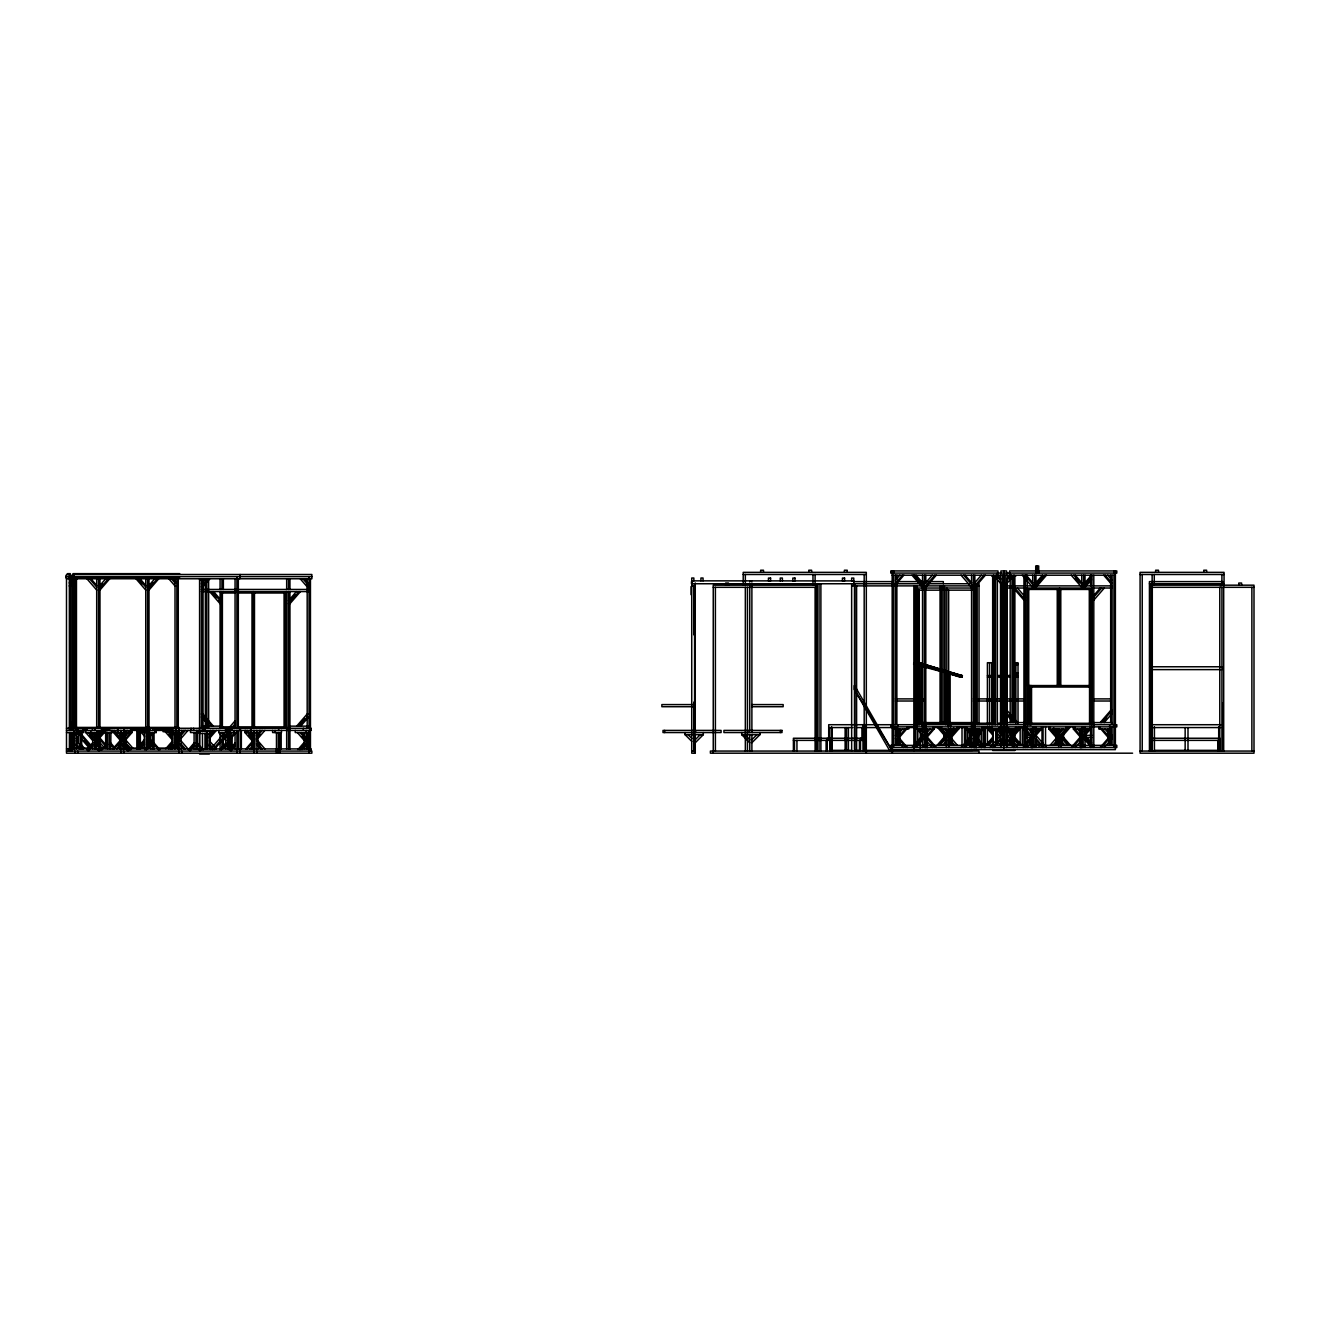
<?xml version="1.0" encoding="UTF-8"?>
<svg xmlns="http://www.w3.org/2000/svg" width="1320" height="1320" viewBox="0 0 1320 1320"><rect width="100%" height="100%" fill="white"/><g stroke="black" fill="none" stroke-linecap="round" stroke-linejoin="round"><path stroke-width="1.5" d="M693.858 580.849L693.858 578.011L691.73 578.011L691.73 753.192L695.26 753.192L695.26 734.728M853.776 583.786L853.776 578.077L851.647 578.077L851.647 580.915L853.776 580.915L691.73 580.849M892.353 753.192L892.353 751.063L854.502 685.393L854.486 689.667L889.944 751.063M919.38 664.207L918.208 664.174L959.904 677.077L962.049 677.077L962.379 675.625L918.555 662.722L918.307 724.713M959.904 677.077L960.234 675.625L962.379 675.625M69.267 582.945L73.639 577.913M72.765 581.938L69.267 585.964L70.703 585.964L73.029 583.275M75.355 580.602L77.665 577.913M98.554 587.037L106.442 577.913M99.974 587.037L102.597 583.985M109.065 577.913L98.554 590.057L99.974 590.057L110.484 577.913M147.593 587.037L155.496 577.913M149.011 587.037L152.971 582.466M158.103 577.913L147.593 590.057L149.011 590.057L159.522 577.913M201.432 583.803L205.788 578.77M208.411 578.77L201.432 586.822L202.851 586.822L209.831 578.77M76.032 734.184L79.299 730.405M76.362 735.454L80.734 730.405M78.424 734.448L81.922 730.405M76.362 738.474L83.341 730.405M94.594 737.583L99.891 731.692M96.03 737.583L99.297 733.804M86.938 749.71L92.746 742.615M88.357 749.71L93.01 744.348M104.626 732.237L99.974 737.616L98.554 737.616M88.39 751.063L92.746 746.031M101.656 749.71L107.464 743.011M104.23 748.374L107.729 744.348M105.287 748.539L107.464 746.031M125.944 730.405L121.588 735.454L123.007 735.454L127.38 730.405M112.761 748.918L120.664 740.009M123.618 737.583L127.974 732.551M114.196 748.918L121.16 740.866L119.74 740.866M129.987 730.405L123.007 738.474L121.588 738.474M117.447 745.387L120.928 741.361M117.117 748.374L119.444 745.684M116.803 748.918L121.16 743.886L119.74 743.886M132.017 730.405L132.017 732.551L125.037 740.602L123.618 740.602L130.597 732.551L130.597 730.405M147.593 734.596L149.77 732.072M136.537 748.688L144.424 739.579M140.596 745.652L143.22 742.615M151.074 733.59L147.593 737.616L149.011 737.616L151.338 734.927M139.161 748.688L144.424 742.599M140.58 748.688L144.54 744.134M144.969 749.71L150.777 743.011M146.388 749.71L151.041 744.348M148.599 748.539L150.777 746.031M288.519 600.699L296.423 591.574M291.258 599.181L295.218 594.627M299.046 591.574L288.519 603.718L289.954 603.718L300.465 591.574M165.808 748.688L172.392 741.097M168.548 747.169L172.491 742.615M180.708 734.184L183.975 730.405M168.432 748.688L172.375 744.134M185.394 730.405L181.038 735.454L179.619 735.454M169.851 748.688L172.491 745.652M170.792 748.918L177.771 740.866L179.19 740.866L172.21 748.918M188.017 730.405L181.038 738.474L179.619 738.474M174.834 748.918L179.19 743.886L177.771 743.886M188.281 749.71L194.089 743.011M189.7 749.71L194.353 744.348M189.733 751.063L194.089 746.031M209.121 734.184L212.388 730.405M209.451 735.454L213.807 730.405M209.187 737.121L213.84 731.759M209.451 738.474L216.43 730.405M210.194 749.545L235.059 720.852L235.059 723.871L212.817 749.545M214.236 749.545L235.174 725.389M232.056 732.551L227.684 737.583L229.119 737.583M220.027 749.71L225.835 743.011M234.663 732.551L227.684 740.602L229.119 740.602L236.082 732.551M221.447 749.71L226.099 744.348M223.657 748.539L225.835 746.031M229.234 749.71L235.059 743.011M230.67 749.71L235.323 744.348M230.703 751.063L235.059 746.031M260.882 730.405L256.525 735.454L257.945 735.454L262.317 730.405M245.85 748.918L252.829 740.866L254.248 740.866L247.269 748.918M260.024 734.448L256.525 738.474L257.945 738.474L264.924 730.405M256.393 739.266L259.875 735.24M249.892 748.918L254.248 743.886L252.829 743.886M296.67 726.148L307.18 714.005L308.599 714.005M299.392 724.63L304.656 718.558M299.277 726.148L307.18 717.024L308.599 717.024L300.696 726.148M297.974 749.545L305.861 740.438M299.392 749.545L303.336 744.991M300.597 749.545L305.861 743.457M302.016 749.545L305.959 744.975M895.455 580.239L899.811 575.207M902.434 575.207L895.455 583.259L896.874 583.259L903.853 575.207M924.38 584.331L932.283 575.207M934.89 575.207L924.38 587.351L925.798 587.351L936.326 575.207M981.321 575.207L973.434 584.331L974.853 584.331M983.945 575.207L973.434 587.351L974.853 587.351L985.364 575.207M1006.714 578.985L1009.981 575.207M1007.044 580.239L1011.417 575.207M1007.044 583.259L1014.024 575.207M898.293 734.019L902.666 728.986M905.272 728.986L898.293 737.038L899.728 737.038L906.708 728.986M1034.55 584.331L1042.453 575.207M1035.986 584.331L1042.569 576.724M1034.55 587.351L1045.077 575.207M1035.986 587.351L1046.496 575.207M912.021 747.499L922.531 735.356L923.951 735.356L913.44 747.499M930.171 728.986L925.798 734.019L927.234 734.019M914.628 747.499L922.531 738.375M916.064 747.499L923.951 738.375M934.197 726.858L934.197 728.986L927.234 737.038L925.798 737.038L932.778 728.986L932.778 726.858M937.018 745.371L943.981 737.303L946.836 737.303L939.856 745.371M938.438 745.371L945.417 737.303M950.532 731.89L953.799 728.112M950.334 734.019L954.69 728.986M952.858 732.22L955.185 729.531M942.48 745.371L946.836 740.322M1083.604 584.331L1091.491 575.207M958.732 726.858L958.732 728.986L951.753 737.038L950.334 737.038L957.297 728.986L957.297 726.858M1085.024 584.331L1091.607 576.724M1083.604 587.351L1091.491 578.242M1085.024 587.351L1091.591 579.76M961.059 747.499L971.57 735.356M1093.686 595.617L1100.27 588.027M974.853 734.019L979.209 728.986M963.682 747.499L971.57 738.375M1093.801 597.135L1101.688 588.027M965.101 747.499L971.685 739.893M1093.801 600.154L1104.312 588.027M977.262 735.702L979.589 733.012M969.606 744.81L971.932 742.137M983.251 728.986L976.272 737.038L974.853 737.038L981.832 728.986L981.832 726.858M977.526 737.038L981.007 733.012M969.853 746.163L972.18 743.473M985.693 745.371L992.673 737.303M987.112 745.371L992.937 738.655M988.548 745.371L993.184 739.992M991.155 745.371L993.333 742.846M989.983 747.499L1000.51 735.356L1001.929 735.356M992.607 747.499L1000.51 738.375M1009.981 728.986L1006.714 732.765L1006.632 728.524M994.026 747.499L1000.609 739.893M1007.044 734.019L1011.417 728.986M1009.124 733.012L1012.605 728.986M1007.044 737.038L1014.024 728.986M1013.133 730.636L1016.4 726.858M1013.199 733.557L1019.024 726.858M1020.442 726.858L1013.463 734.91L1014.882 734.91L1021.861 726.858M1035.309 731.511L1037.487 728.986M1023.511 745.981L1030.078 738.391M1023.049 747.499L1030.029 739.447L1031.465 739.447L1026.811 744.81M1035.639 732.765L1038.922 728.986M1035.457 734.365L1040.111 728.986M1035.639 734.365L1040.275 728.986M1035.722 735.702L1041.529 728.986L1041.529 726.858M1031.465 742.467L1027.092 747.499L1027.207 588.027M1062.022 728.986L1057.65 734.019L1059.085 734.019L1063.441 728.986M1050.043 745.371L1057.023 737.303M1059.976 734.365L1057.65 737.038L1059.085 737.038L1066.049 728.986L1066.049 726.858M1067.698 726.858L1060.719 734.91L1063.573 734.91L1070.553 726.858M1052.667 745.371L1057.023 740.322M1062.138 734.91L1069.118 726.858M1054.086 745.371L1056.264 742.846M1084.363 731.511L1086.541 728.986M1071.246 747.499L1081.756 735.356L1083.176 735.356L1072.665 747.499M1084.693 732.765L1087.96 728.986M1085.667 733.012L1089.149 728.986M1084.759 735.702L1090.584 728.986L1090.584 726.858M1075.272 747.499L1083.176 738.375L1081.756 738.375M1100.17 722.584L1110.681 710.44L1112.1 710.44L1101.59 722.584M1104.097 721.066L1106.737 718.014M1104.213 722.584L1112.1 713.46L1110.681 713.46M1100.17 747.499L1110.681 735.356L1112.1 735.356L1101.59 747.499M1104.213 747.499L1112.1 738.375L1110.681 738.375M695.26 739.712L700.293 734.679M695.26 742.731L703.312 734.679L703.312 732.551M751.888 739.712L756.921 734.679M751.888 742.731L759.94 734.679L759.94 732.551M67.419 573.639L70.273 573.639L70.273 575.767M179.718 573.639L73.194 573.639L73.194 575.767M743.209 574.497L866.316 574.497M1224.053 574.497L1140.034 574.497L1140.034 572.352L1224.053 572.352L1224.053 585.172M892.172 575.207L1115.383 575.207M69.465 575.767L74.217 575.767M991.699 576.064L994.9 576.064M1008.595 576.064L1011.054 576.064M1012.654 576.064L1015.872 576.064M66.495 576.625L311.866 576.625M69.267 577.913L179.718 577.913M66.495 578.77L311.866 578.77L311.866 574.497L72.27 574.497L72.27 576.625M199.584 579.629L202.438 579.629L202.438 730.405M1110.681 580.239L1112.1 580.239L1107.744 575.207M749.76 580.899L751.888 580.899M692.917 581.608L691.498 581.608L691.498 583.754L919.941 583.754M853.677 581.608L893.013 581.608M896.461 581.608L943.322 581.608L943.322 583.754M1001.929 583.259L1000.51 583.259L993.531 575.207M928.092 583.754L969.095 583.754M1149.439 583.754L1223.689 583.754L1223.689 751.063M176.435 585.964L175.015 585.964L168.036 577.913M691.73 585.882L694.567 585.882M851.647 585.882L922.597 585.882M926.062 585.882L979.028 585.882M1005.625 585.882L1112.1 585.882M713.245 587.317L817.245 587.317M923.951 587.351L922.531 587.351L912.021 575.207M1150.017 587.317L1254 587.317M916.674 588.027L976.206 588.027L976.206 722.584L948.766 722.584M1005.625 588.027L1112.1 588.027M201.432 589.446L308.599 589.446M1027.521 589.446L1091.607 589.446M916.674 590.155L976.206 590.155M201.432 591.574L308.599 591.574M221.166 593.01L235.191 593.01M239.2 593.01L286.39 593.01M1023.941 597.135L1025.359 597.135L1017.456 588.027M1015.889 664.174L1018.017 664.207M1015.889 664.604L1018.017 664.604M1152.178 666.765L1220.967 666.765M1152.178 669.619L1220.967 669.619M1015.889 673.2L1018.017 673.2M1015.889 673.612L1018.017 673.612M987.409 675.625L991.683 675.527M997.722 675.527L1001.764 675.527M1005.791 675.527L1009.833 675.527M1015.889 675.527L1018.017 675.527M987.409 677.077L993.168 677.011L993.168 723.228L918.307 723.228M997.722 677.011L1001.764 677.011M1005.791 677.011L1009.833 677.011M1014.387 677.011L1018.017 677.011M1028.742 685.558L1091.904 685.558L1091.904 724.713L1027.207 724.713M1030.474 687.06L1090.601 687.06M895.455 698.89L923.951 698.89M973.434 698.89L1001.929 698.89M1005.625 698.89L1010.922 698.89M1016.73 698.89L1024.964 698.89M1092.762 698.89L1110.681 698.89M895.455 701.019L923.951 701.019M973.434 701.019L1001.929 701.019M1005.625 701.019L1010.922 701.019M1016.73 701.019L1024.964 701.019M1092.762 701.019L1110.681 701.019M693.115 704.583L661.864 704.583L661.864 706.712L693.115 706.712M751.888 704.583L783.156 704.583L783.156 706.712L751.888 706.712M916.674 722.584L946.803 722.584L946.803 588.027M1005.625 722.584L1025.359 722.584M1093.801 722.584L1112.1 722.584M997.722 723.228L1001.764 723.228M1027.521 723.294L1028.742 723.294M1030.474 723.228L1091.607 723.294M1025.359 724.713L828.712 724.713L828.712 739.398M1093.801 724.713L1116.803 724.713L1116.803 726.858L890.752 726.858L890.752 724.713M1152.294 724.713L1220.851 724.713M201.432 726.148L221.512 726.148M288.519 726.148L308.599 726.148M221.166 726.858L235.191 726.858M239.2 726.858L286.39 726.858M69.267 727.419L70.703 727.419L70.703 577.913M828.712 727.567L852.901 727.567M856.779 727.567L893.491 727.567M906.741 727.567L914.925 727.567M933.339 727.567L939.477 727.567M956.918 727.567L967.147 727.567M1152.294 727.567L1220.851 727.567M66.495 728.277L311.19 728.277L311.19 730.405L66.495 730.405M895.026 728.986L908.787 728.986L908.787 726.858M916.971 726.858L916.971 728.986L934.197 728.986M941.506 726.858L941.506 728.986L958.732 728.986M966.025 726.858L966.025 728.986L984.505 728.986M1003.778 728.986L991.452 728.986L991.452 726.858M1005.592 728.986L1016.103 728.986L1016.103 726.858M1023.049 726.858L1023.049 728.986L1024.485 728.986L1024.303 726.858M1041.529 728.986L1025.722 728.986L1031.547 735.702M1048.822 726.858L1048.822 728.986L1066.049 728.986M1073.358 726.858L1073.358 728.986L1090.584 728.986M1111.11 728.986L1098.768 728.986L1098.768 726.858M82.929 729.564L87.136 729.564M101.376 729.564L105.468 729.564M130.597 729.564L149.011 729.564M154.506 729.564L172.887 729.564M1011.054 729.844L1008.595 729.844L1008.595 727.699M692.769 730.405L663.003 730.405L663.003 732.551L721.083 732.551L721.083 730.405L695.623 730.405L695.623 732.551M199.584 731.263L210.045 731.263L210.045 733.409L199.584 733.409M172.755 731.692L163.102 731.692L163.102 729.564M66.495 732.551L83.82 732.551L83.82 730.405M85.784 730.405L85.784 732.551L102.993 732.551L102.993 730.405M116.111 732.551L132.017 732.551M156.271 732.551L147.196 732.551L147.196 730.405M174.141 732.551L181.731 732.551L181.731 730.405M199.518 732.551L190.509 732.551L190.509 730.405M211.91 732.551L210.49 732.551L210.49 730.405M218.856 730.405L218.856 732.551L236.907 732.551M244.975 730.405L244.975 732.551L259.644 732.551L259.644 730.405M309.028 732.551L295.267 732.551L295.267 730.405M1001.929 734.019L1000.51 734.019L996.138 728.986M1055.802 734.019L1057.221 734.019L1052.865 728.986M1080.321 734.019L1081.756 734.019L1077.4 728.986M685.063 732.551L685.063 734.679L703.312 734.679M741.708 732.551L741.708 734.679L759.94 734.679M119.74 735.454L121.16 735.454L116.803 730.405M177.771 735.454L179.19 735.454L174.834 730.405M252.829 735.454L254.248 735.454L249.892 730.405M1025.789 735.356L1034.138 735.356M1083.604 735.356L1091.953 735.356M1025.789 737.5L1034.138 737.5M1083.604 737.5L1091.953 737.5M119.74 738.474L121.16 738.474L114.196 730.405M862.983 738.243L793.403 738.243L793.403 751.063M974.853 738.375L973.434 738.375L981.321 747.499M1152.294 738.243L1219.928 738.243L1219.928 751.063M95.535 739.744L96.954 739.744M121.225 739.744L119.79 739.744L112.827 731.692M793.403 740.371L862.983 740.371M1152.294 740.371L1219.928 740.371M253.374 740.602L251.955 740.602L244.975 732.551M121.588 740.866L123.007 740.866L129.987 748.918M179.619 740.866L181.038 740.866L188.017 748.918M256.525 740.866L257.945 740.866L264.924 748.918M179.619 743.886L181.038 743.886L185.394 748.918M999.009 743.935L1001.385 743.935M1006.17 743.935L1008.546 743.935M973.022 745.371L890.752 745.371L890.752 747.499L1116.803 747.499L1116.803 745.371L1034.698 745.371M976.107 745.371L980.859 745.371M983.218 745.371L1031.465 745.371L1031.465 737.17M197.356 746.031L195.938 746.031L200.293 751.063M229.119 746.031L227.684 746.031L229.861 748.539M75.438 748.077L89.727 748.077M99.33 748.077L104.346 748.077M127.941 748.077L146.949 748.077M157.162 748.077L179.025 748.077M66.495 748.918L311.19 748.918L311.19 751.063M829.768 750.354L851.878 750.354M855.739 750.354L859.914 750.354M864.385 750.354L972.675 750.354M992.607 750.486L1014.964 750.486M1154.422 750.354L1218.707 750.354M66.495 751.063L311.866 751.063L311.866 753.192L66.495 753.192L66.495 574.497L69.349 574.497L69.349 730.405M691.73 751.063L694.567 751.063M1140.084 751.063L1254 751.063M1132.593 753.192L710.408 753.192L710.408 751.063L979.028 751.063L979.028 753.192M199.584 754.05L209.335 754.05M919.627 662.722L961.306 675.625L960.976 677.077L951.505 674.14M918.555 662.722L960.234 675.625M939.295 670.032L944.988 671.797M952.561 674.14L962.049 677.077M938.239 670.032L947.71 672.969M744.727 734.679L749.76 739.712M741.708 734.679L749.76 742.731M688.083 734.679L691.861 738.457M685.063 734.679L691.779 741.394M1105.12 575.207L1112.1 583.259L1110.681 583.259L1103.701 575.207M1075.272 575.207L1083.176 584.331L1081.756 584.331L1073.853 575.207M1075.289 578.242L1079.232 582.796M1071.246 575.207L1081.756 587.351M1026.234 575.207L1032.818 582.813M1026.118 576.724L1032.702 584.331M1022.191 575.207L1032.702 587.351M1014.849 588.027L1025.359 600.154L1023.941 600.154L1013.413 588.027M997.573 575.207L1000.841 578.985M996.138 575.207L1000.51 580.239M1104.889 728.986L1109.262 734.019M1102.282 728.986L1109.262 737.038L1107.826 737.038L1100.863 728.986M965.101 575.207L971.685 582.813M963.682 575.207L971.57 584.331M961.059 575.207L971.57 587.351M1086.343 736.873L1091.591 742.945M1084.908 736.873L1091.491 744.463M1086.343 739.893L1088.967 742.945M1084.924 739.893L1090.188 745.981M1073.358 728.986L1080.321 737.038L1081.756 737.038L1074.777 728.986L1074.777 726.858M1070.553 745.371L1063.573 737.303L1060.719 737.303L1067.698 745.371M1062.138 737.303L1069.118 745.371M1053.756 728.112L1057.023 731.89M1052.37 729.531L1054.697 732.22M1060.719 740.322L1065.075 745.371M916.064 575.207L923.951 584.331M1048.822 728.986L1055.802 737.038L1057.221 737.038L1050.258 728.986L1050.258 726.858M914.628 575.207L922.531 584.331M913.44 575.207L922.647 585.832M1035.986 735.356L1046.496 747.499M1028.346 728.986L1032.702 734.019M1035.986 738.375L1043.872 747.499M1035.87 739.893L1042.453 747.499M1026.811 731.676L1030.293 735.702L1024.303 728.986M1035.639 742.137L1039.12 746.163M1007.044 710.44L1017.572 722.584M1023.049 728.986L1028.874 735.702M1007.044 713.46L1014.948 722.584M1006.945 714.978L1013.529 722.584M1021.861 745.371L1014.882 737.303L1013.463 737.303L1020.442 745.371M1016.945 741.328L1019.271 744.018M1013.199 738.655L1019.024 745.371M1013.133 741.592L1016.4 745.371M1007.044 735.356L1017.572 747.499M1007.044 738.375L1014.948 747.499M997.573 728.986L1000.841 732.765L1000.939 728.524M1006.945 739.893L1013.529 747.499M994.95 728.986L997.276 731.676M993.531 728.986L1000.51 737.038M991.155 726.858L993.333 729.366M988.548 726.858L993.184 732.22M987.112 726.858L992.937 733.557M985.693 726.858L992.673 734.91M970.068 728.986L972.246 731.511M985.364 747.499L974.853 735.356L973.434 735.356L983.945 747.499M968.649 728.986L971.916 732.765M977.526 739.447L979.852 742.137M967.445 728.986L972.097 734.365M966.025 728.986L971.833 735.702M977.196 743.721L979.374 746.245M945.549 728.986L949.905 734.019L948.47 734.019L944.114 728.986M950.532 737.303L957.511 745.371M946.407 733.012L949.905 737.038L948.47 737.038L941.506 728.986M939.856 726.858L946.836 734.91L943.981 734.91L937.018 726.858M950.532 740.322L954.888 745.371M938.438 726.858L945.417 734.91M951.291 742.846L953.469 745.371M921.014 728.986L923.191 731.511M936.326 747.499L925.798 735.356L924.38 735.356L934.89 747.499M919.595 728.986L922.861 732.765M918.406 728.986L920.733 731.676M916.971 728.986L922.795 735.702M924.38 738.375L932.283 747.499M907.384 747.499L896.874 735.356L895.455 735.356L905.966 747.499M895.455 738.375L903.342 747.499M304.243 578.77L308.599 583.803L307.18 583.803L302.808 578.77M306.273 584.133L308.599 586.822L307.18 586.822L300.201 578.77M213.609 591.574L221.512 600.699L220.077 600.699L212.19 591.574M211.002 591.574L216.249 597.646M218.873 600.683L221.512 603.718L220.077 603.718L209.566 591.574M172.078 577.913L176.435 582.945L175.015 582.945L170.66 577.913M301.389 732.551L305.745 737.583L304.326 737.583L299.97 732.551M302.263 736.577L305.745 740.602L304.326 740.602L297.346 732.551M139.276 577.913L145.844 585.519M137.841 577.913L145.744 587.037M137.973 579.431L141.917 583.985M135.234 577.913L145.744 590.057M247.269 730.405L254.248 738.474L252.829 738.474L245.85 730.405M257.697 742.203L260.024 744.892M262.317 748.918L257.945 743.886L256.525 743.886L260.882 748.918M248.737 735.24L251.047 737.913M90.222 577.913L96.805 585.519M222.898 732.551L225.076 735.058M88.803 577.913L96.69 587.037M221.479 732.551L225.835 737.583M86.179 577.913L96.69 590.057M232.6 747.037L229.119 743.011L227.684 743.011L232.337 748.374M213.378 726.148L202.851 714.005L201.432 714.005L211.942 726.148M218.856 732.551L225.835 740.602M202.851 717.024L205.491 720.06M201.432 717.024L209.335 726.148M209.451 740.866L216.43 748.918M209.451 743.886L212.718 747.664M209.121 745.14L212.388 748.918M209.435 746.51L212.058 749.545M203.181 749.71L197.356 743.011L195.938 743.011L201.745 749.71M172.21 730.405L179.19 738.474L177.771 738.474L170.792 730.405M169.224 731.692L172.507 735.471M180.708 745.14L183.975 748.918M167.805 731.692L172.161 736.725M168.944 734.382L172.425 738.408M165.198 731.692L172.161 739.744M154.044 743.011L159.868 749.71M142.477 730.818L144.655 733.326M151.651 741.097L149.011 738.061L147.593 738.061L151.536 742.615M154.275 744.134L156.898 747.169M153.796 744.348L158.433 749.71M149.011 741.081L151.651 744.134M139.936 730.9L144.573 736.263M147.593 741.081L151.536 745.652M132.775 748.077L125.796 740.009L124.361 740.009L126.687 742.698M118.833 732.551L121.011 735.058M130.152 748.077L125.796 743.028L123.618 743.011L129.426 749.71M125.037 743.011L130.845 749.71M124.361 743.028L128.733 748.077M120.599 739.266L112.761 730.405L112.91 732.551L103.884 732.551L103.933 729.564M127.38 748.918L123.007 743.886L121.588 743.886L125.944 748.918M123.618 746.031L127.974 751.063M110.731 743.011L115.385 748.374M110.468 744.348L113.965 748.374M106.54 745.652L99.974 738.061L98.554 738.061L106.425 747.169M90.75 731.692L92.928 734.217M98.554 741.081L103.818 747.169M89.809 732.551L93.093 736.329M102.762 748.869L96.954 742.154L95.535 742.154L101.343 748.869M88.39 732.551L92.746 737.583M89.529 735.24L93.01 739.266M101.838 749.71L96.03 743.011L94.594 743.011L100.419 749.71M85.784 732.551L92.746 740.602M94.594 746.031L98.967 751.063M69.778 720.852L77.616 729.91M81.543 734.448L92.004 746.526M69.647 722.37L76.197 729.91M81.427 735.966L90.585 746.526M84.166 740.487L89.397 746.526M69.663 725.389L73.573 729.91M81.427 738.986L89.281 748.044M80.784 744.034L84.266 748.077M76.362 740.866L83.341 748.918M76.362 743.886L80.734 748.918M76.032 745.14L79.299 748.918M892.419 751.063L854.502 689.667L854.502 685.393M1251.871 587.317L1251.871 751.063M1241.609 585.172L1241.609 583.044L1238.77 583.044L1238.77 585.172M1222.98 583.754L1222.98 581.608L1149.439 581.608L1149.439 751.063M1222.98 666.765L1222.98 669.619M1222.98 702.784L1222.98 751.063M1221.907 574.497L1221.907 585.172M1221.924 587.317L1221.924 751.063M1220.851 583.754L1220.851 585.882M1219.779 587.317L1219.779 751.063M1218.707 726.759L1218.707 751.228M1217.782 740.371L1217.782 751.063M1206.612 572.352L1206.612 570.223L1203.757 570.223L1203.757 572.352M1188 727.567L1188 750.354M1185.145 727.567L1185.145 750.354M1158.481 572.352L1158.481 570.223L1155.627 570.223L1155.627 572.352M1154.422 726.759L1154.422 751.228M1154.274 574.497L1154.274 585.172M1152.294 583.754L1152.294 751.063M1152.145 574.497L1152.145 585.172M1152.145 587.317L1152.145 751.063M1150.149 751.063L1150.017 585.172L1254 585.172L1254 753.192L1140.084 753.192L1140.084 574.497M1142.229 574.497L1142.229 751.063M1116.06 745.371L1116.06 747.499M1115.383 570.933L1115.383 749.628L892.172 749.628L892.172 570.933M1113.948 570.933L1113.948 573.078M1113.948 575.207L1113.948 747.499M1112.1 575.207L1112.1 724.713M1112.1 726.858L1112.1 745.371M1110.681 575.207L1110.681 722.667M1110.681 726.858L1110.681 745.371M1109.674 724.713L1109.674 726.858M1109.262 728.986L1109.262 745.371M1107.826 728.986L1107.826 739.216M1100.203 726.858L1100.203 728.986M1093.801 575.207L1093.801 585.882M1093.801 588.027L1093.801 747.499M1091.953 575.207L1091.953 585.882M1091.953 588.027L1091.953 747.499M1091.607 588.027L1091.607 724.713M1090.601 685.558L1090.601 724.713M1090.518 575.207L1090.518 585.882M1090.37 589.446L1090.37 686.235M1090.518 727.056L1090.518 747.499M1089.544 685.558L1089.544 724.713M1089.297 589.446L1089.297 686.235M1085.024 575.207L1085.024 583.407M1085.024 726.858L1085.024 747.499M1083.604 575.207L1083.604 587.515M1083.176 726.858L1083.176 747.499M1081.756 575.207L1081.756 587.515M1081.756 726.858L1081.756 747.763M1080.321 728.986L1080.321 747.763M1063.573 733.078L1063.573 739.216M1062.138 735.124L1062.138 745.371M1061.148 745.371L1061.148 747.499M1060.785 589.446L1060.785 686.235M1060.719 735.124L1060.719 745.371M1059.564 588.027L1059.564 686.235M1059.085 728.986L1059.085 745.371M1058.871 728.986L1058.689 747.499M1058.326 589.446L1058.326 686.235M1057.254 589.446L1057.254 686.235M1057.221 728.986L1057.221 745.371M1055.802 728.986L1055.802 745.371M1045.539 726.858L1045.539 745.371M1043.064 726.858L1043.064 745.371M1042.008 726.858L1042.008 743.308M1038.708 573.078L1038.708 565.95L1035.722 565.95L1035.722 573.078M1037.223 565.95L1037.223 573.078M1035.986 575.207L1035.986 583.407M1035.986 726.858L1035.986 747.499M1034.55 575.207L1034.55 587.515M1034.138 726.858L1034.138 747.499M1032.702 575.207L1032.702 587.515M1032.702 726.858L1032.702 747.763M1031.547 685.558L1031.547 724.713M1031.283 728.986L1031.283 732.748M1031.283 736.494L1031.283 747.763M1030.474 685.558L1030.474 724.713M1030.243 685.558L1030.243 724.713M1030.029 737.17L1030.029 745.371M1029.171 685.558L1029.171 724.713M1028.742 589.446L1028.742 724.713M1027.686 589.446L1027.686 686.235M1027.521 588.027L1027.521 724.713M1027.207 575.207L1027.207 585.882M1025.359 575.207L1025.359 585.882M1025.359 588.027L1025.359 747.499M1023.941 575.207L1023.941 585.882M1023.941 588.027L1023.941 747.499M1022.307 726.858L1022.307 745.371M1020.162 726.858L1020.162 745.371M1018.017 723.228L1018.017 662.722L1015.889 662.722L1015.889 723.228M1014.882 576.064L1014.882 720.637M1014.882 733.722L1014.882 737.599M1014.272 728.904L1014.272 745.371M1013.463 576.064L1013.463 720.637M1013.463 733.722L1013.463 737.599M1013.199 728.904L1013.199 745.371M1012.028 576.064L1012.028 722.683M1011.813 728.904L1011.813 743.308M1010.74 730.966L1010.74 745.371M1010.229 573.078L1010.229 573.919M1010.179 576.064L1010.179 722.683M1010.196 731.775L1010.196 745.371M1009.536 573.919L1009.569 570.933L1116.803 570.933L1116.803 573.078L890.752 573.078L890.752 570.933L997.986 570.933L998.019 573.919M1007.044 575.207L1007.044 724.713M1007.044 726.858L1007.044 745.371M1006.714 745.371L1006.714 747.499L1006.632 739.216M1006.665 573.919L1006.632 570.933L1000.923 570.933L1000.906 573.919M1006.632 582.169L1006.632 722.683M1006.632 724.713L1006.632 726.858M1005.197 575.207L1005.197 724.713M1005.197 726.858L1005.197 745.371M1003.778 570.933L1003.778 749.628M1002.358 575.207L1002.358 724.713M1002.358 726.858L1002.358 745.371M1000.923 582.169L1000.923 726.858M1000.923 739.216L1000.923 747.499L1000.841 745.371M1000.51 575.207L1000.51 724.713M1000.51 726.858L1000.51 745.371M998.976 727.699L998.976 729.844M997.326 573.078L997.326 573.919M997.375 576.064L997.375 724.713M997.359 733.722L997.359 745.371M996.814 730.966L996.814 745.371M995.758 728.904L995.758 743.308M995.528 576.064L995.528 724.713M994.092 576.064L994.092 724.713M993.284 728.904L993.284 745.371M992.673 576.064L992.673 724.713M992.673 733.722L992.673 737.599M991.683 724.713L991.683 662.722L987.409 662.722L987.409 724.713M989.538 662.722L989.538 724.713M987.393 728.904L987.393 745.371M985.264 726.858L985.264 745.371M984.505 726.858L984.505 747.499M983.07 726.858L983.07 745.437M981.222 731.049L981.222 747.499M979.028 583.754L979.028 724.548M979.028 728.623L979.028 742.896M977.526 728.986L977.526 745.371M977.179 585.882L977.179 724.548M976.272 728.986L976.272 747.763M975.166 724.713L975.166 726.858M974.853 575.207L974.853 736.494M974.853 739.299L974.853 747.763M973.434 575.207L973.434 747.499M971.57 575.207L971.57 747.499M970.547 728.986L970.547 745.437M969.127 731.049L969.127 745.437M967.279 728.986L967.279 745.437M965.547 726.858L965.547 743.308M964.491 726.858L964.491 743.308M962.016 726.858L962.016 745.371M951.753 728.986L951.753 745.371M950.845 723.228L950.631 726.858M950.334 728.986L950.334 745.371M950.136 673.381L950.136 723.228M949.773 723.228L949.773 724.713M949.064 724.713L949.064 673.381L947.991 673.381L947.991 724.713M948.651 590.155L948.651 671.649M948.684 728.986L948.865 747.499M948.47 728.986L948.47 745.371M948.172 724.713L948.172 726.858M946.836 735.124L946.836 745.371M946.506 672.986L946.506 723.228M946.407 745.371L946.407 747.499M945.862 723.228L945.862 724.713M945.417 735.124L945.417 745.371M944.955 590.155L944.955 722.584M944.394 585.882L944.394 722.518M944.245 590.155L944.245 722.584M943.981 733.078L943.981 739.216M941.935 585.882L941.935 722.518M941.474 585.783L941.474 722.502M940.863 585.882L940.863 722.518M940.054 585.783L940.054 722.502M927.234 728.986L927.234 734.613M927.234 740.256L927.234 747.763M926.112 724.713L926.112 726.858M925.798 575.207L925.798 583.407M925.798 587.515L925.798 747.763M924.38 575.207L924.38 747.499M922.531 575.207L922.531 747.499M921.739 666.616L921.739 723.228M921.508 723.228L921.508 724.713M920.865 666.121L920.865 723.228M920.304 731.362L920.304 750.354M919.248 590.155L919.38 724.713M918.522 590.155L918.522 663.498M917.829 729.465L917.829 740.85M917.383 588.027L917.383 724.713M917.136 585.882L917.136 742.896M915.288 585.882L915.288 744.942M913.852 585.882L913.852 751.063M907.351 726.858L907.351 728.986M899.728 728.986L899.728 745.371M898.293 728.986L898.293 745.371M897.88 724.713L897.88 726.858M896.874 575.207L896.874 579.298M896.874 583.39L896.874 724.713M896.874 726.858L896.874 735.075M896.874 739.2L896.874 745.371M896.445 728.986L896.445 735.124M896.445 739.216L896.445 745.371M895.455 575.207L895.455 724.713M895.455 726.858L895.455 745.371M893.607 570.933L893.607 573.078M893.607 575.207L893.607 747.499M891.495 745.371L891.495 747.499M866.316 753.192L866.316 572.352L743.209 572.352L743.209 585.172M865.458 727.567L865.458 751.228M864.831 724.713L864.831 727.567M864.188 574.497L864.188 751.063M862.983 724.713L862.983 751.228M861.927 727.567L861.927 739.398M860.524 738.243L860.524 751.063M859.452 740.371L859.452 751.063M856.597 585.882L856.597 751.063M854.749 583.754L854.749 751.063M854.486 583.754L854.486 751.063M851.647 583.754L851.647 751.063M848.413 727.567L848.413 750.354M847.242 572.352L847.242 570.223L844.404 570.223L844.404 572.352M846.566 727.567L846.566 750.354M845.13 727.567L845.13 750.354M832.243 727.567L832.243 751.228M831.633 726.759L831.633 751.162M830.247 740.371L830.247 751.063M829.768 727.567L829.768 751.228M827.227 738.243L827.227 751.063M826.699 740.371L826.699 751.063M826.155 740.371L826.155 751.063M820.891 583.754L820.891 751.063M819.043 583.754L819.043 751.146M817.245 751.063L817.245 585.172L713.245 585.172L713.245 753.192M817.195 583.754L817.195 751.146M815.776 583.754L815.776 751.146M815.1 574.497L815.1 585.172M815.1 587.317L815.1 751.063M812.971 574.497L812.971 585.172M811.618 572.352L811.618 570.223L808.78 570.223L808.78 572.352M796.95 740.371L796.95 751.063M794.475 740.371L794.475 751.063M782.38 580.899L782.38 578.044L780.236 578.044L780.236 580.899M780.367 730.405L780.367 732.551M763.488 572.352L763.488 570.223L760.65 570.223L760.65 572.352M752.251 730.405L752.251 732.551M751.888 582.945L751.888 730.636M751.888 734.728L751.888 751.146M749.76 582.945L749.76 730.636M749.76 734.728L749.76 751.146M749.397 730.405L749.397 732.551M747.466 587.317L747.466 751.063M745.338 574.497L745.338 585.172M745.338 587.317L745.338 751.063M728.491 585.172L728.491 583.044L725.637 583.044L725.637 585.172M715.39 587.317L715.39 751.063M703.048 580.849L703.048 578.011L700.92 578.011L700.92 580.849M695.26 582.945L695.26 730.636M694.567 583.754L694.567 753.192M693.858 586.591L693.858 634.87M693.858 702.075L693.858 750.354M691.004 586.591L691.004 594.66M664.653 730.405L664.653 732.551M310.447 578.77L310.447 728.277M310.447 730.405L310.447 748.918M309.754 728.277L309.754 730.405M309.028 576.625L309.028 728.277M309.028 730.405L309.028 748.918M309.028 751.063L309.028 753.192M307.609 732.551L307.609 748.918M307.18 578.77L307.18 728.277M307.18 732.468L307.18 748.918M306.174 730.405L306.174 748.918M304.326 732.551L304.326 748.918M303.336 728.277L303.336 730.405M289.954 578.77L289.954 589.446M289.954 591.574L289.954 749.017M288.519 578.77L288.519 589.446M288.519 591.574L288.519 749.017M286.671 578.77L286.671 589.446M286.671 591.574L286.671 749.017M286.39 591.574L286.39 728.277M285.318 591.574L285.318 728.277M284.08 593.01L284.08 726.858M281.49 730.405L281.49 732.551L272.613 732.551L272.613 730.405M281.176 732.551L281.176 749.001M279.757 732.551L279.757 753.192M278.635 728.277L278.635 730.405M278.322 732.551L278.322 753.192M276.474 732.551L276.474 753.192M275.072 730.405L275.072 732.551M257.945 732.551L257.945 748.918M256.789 730.405L256.789 732.551M256.789 751.063L256.789 753.192M256.096 732.551L256.096 748.918M254.479 593.01L254.479 726.858M254.248 732.551L254.248 748.918M253.951 730.405L253.803 740.735M253.803 744.827L253.803 748.918M253.951 751.063L253.951 753.192M253.242 591.574L253.242 728.277M253.126 591.574L253.126 728.277M252.829 732.551L252.829 740.735M252.829 744.827L252.829 748.918M252.004 593.01L252.004 726.858M251.955 732.551L251.955 748.918M251.097 728.277L251.097 730.405M241.346 730.405L241.346 748.918M240.273 730.405L240.273 748.918M240.157 574.497L240.157 576.625M239.761 576.625L239.761 578.77M239.761 728.277L239.761 730.405M239.761 748.918L239.761 753.192M238.326 578.77L238.326 728.277M238.326 730.405L238.326 748.918M236.907 576.625L236.907 728.277M236.907 730.405L236.907 748.918M236.907 751.063L236.907 753.192M235.059 578.77L235.059 728.277M235.059 732.468L235.059 748.918M234.052 730.405L234.052 732.551M232.138 736.659L232.138 746.938M231.214 728.277L231.214 730.405M230.703 732.551L230.703 746.938M229.317 730.405L229.317 732.551M229.284 738.177L229.284 745.684M229.119 732.551L229.119 748.918M227.684 732.551L227.684 748.918M225.835 734.596L225.835 748.918M225.538 728.277L225.538 730.405M223.361 578.77L223.361 589.446M223.361 738.787L223.361 746.971M222.387 593.01L222.387 726.858M221.941 578.77L221.941 589.446M221.941 740.833L221.941 749.017M221.05 591.574L221.166 728.277M220.077 578.77L220.077 589.446M220.077 591.574L220.077 728.574M220.077 732.666L220.077 749.017M210.078 736.577L210.078 742.747M209.451 733.409L209.451 748.918M208.626 728.277L208.626 579.629L205.359 579.629L205.359 728.277M207.603 733.409L207.603 748.918M207.207 731.263L207.207 733.409M206.778 579.629L206.778 728.277M206.184 733.409L206.184 748.918M206.052 733.409L206.052 748.918M204.98 728.277L204.93 730.405M204.98 733.409L204.98 748.918M203.494 728.277L203.494 730.405M202.851 578.77L202.851 726.231M202.438 733.409L202.521 748.918M201.432 578.77L201.432 728.277M199.584 578.77L199.584 746.988M199.518 730.405L199.535 744.827M198.099 730.405L198.099 732.551M197.356 732.551L197.356 749.001M196.68 730.405L196.68 732.551M195.938 732.551L195.938 749.001M194.089 732.551L194.089 749.001M193.627 728.277L193.627 730.405M191.07 728.277L191.07 730.405M181.731 751.063L181.731 753.192M181.038 732.551L181.038 748.918M179.025 729.564L179.025 727.419L74.613 727.419L74.613 578.77M179.19 732.551L179.19 748.918M178.876 730.405L178.876 732.551M178.876 751.063L178.876 753.192M178.282 577.913L178.282 727.419M178.282 737.781L178.282 741.906M177.771 732.551L177.771 740.735M177.771 744.827L177.771 748.918M176.863 577.913L176.863 727.419M176.863 731.61L176.863 748.077M176.038 728.277L176.038 730.405M175.444 733.738L175.444 748.077M175.015 577.913L175.015 727.419M175.015 735.735L175.015 748.077M174.025 733.738L174.025 746.014M172.161 731.692L172.161 748.077M156.271 730.405L156.206 732.551M154.836 730.405L154.836 732.551M154.044 732.551L154.11 749.001M152.707 728.277L152.707 730.405M152.691 732.551L152.691 749.001M150.777 732.551L150.843 749.001M150.15 728.277L150.15 730.405M149.011 577.913L149.011 727.501M149.044 728.277L149.044 730.405M149.011 746.097L149.011 731.692L140.448 731.692L140.448 729.564M148.681 730.405L148.681 732.551M147.593 577.913L147.593 727.501M147.593 731.692L147.593 748.588M146.173 731.692L146.173 748.588M145.744 577.913L145.744 727.501M144.325 731.692L144.325 748.588M142.923 729.564L142.923 731.692M140.365 730.405L140.365 748.918M139.293 730.405L139.293 748.918M137.89 730.405L137.89 748.918M136.834 730.405L136.834 748.918M125.796 737.831L125.796 746.014M125.037 738.688L125.037 748.918M123.915 728.277L123.7 732.551M123.7 751.063L123.7 753.192M123.618 732.551L123.618 748.918M123.007 732.551L123.007 748.918M121.16 732.551L121.16 748.918M120.862 730.405L120.862 732.551M120.664 737.831L120.664 743.028M120.862 751.063L120.862 753.192M119.74 732.551L119.74 748.918M118.008 728.277L118.008 730.405M111.49 730.405L111.49 732.551M110.93 732.468L110.764 749.001M109.659 728.277L109.659 730.405M109.329 732.551L109.329 749.001M108.735 728.277L108.735 730.405M107.481 732.551L107.464 749.001M107.398 732.468L107.398 748.918M107.101 728.277L107.101 730.405M106.738 728.277L106.738 730.405M105.649 731.61L105.649 746.014M105.336 730.405L105.336 732.551M102.498 729.564L102.498 731.692L103.933 731.692L96.03 740.602L94.594 740.602L101.574 732.551L101.574 730.405M99.974 577.913L99.974 727.501M99.974 735.801L99.974 748.143M98.554 577.913L98.554 727.501M98.554 731.692L98.554 746.707M97.119 731.692L97.119 742.962M96.954 731.692L96.954 741.922M96.69 577.913L96.69 727.501M95.964 732.551L96.03 748.918M94.908 728.277L94.908 730.405M94.594 732.551L94.594 748.918M92.697 732.551L92.746 748.918M92.45 728.277L92.45 730.405M82.401 730.405L82.401 732.551M81.675 732.551L81.675 749.001M80.24 732.551L80.24 746.938M78.391 736.659L78.391 742.83M77.698 728.277L77.698 730.405M77.682 751.063L77.682 753.192M77.368 728.277L77.368 730.405M77.302 736.428L77.302 743.028M76.956 730.405L76.956 732.551M76.461 578.77L76.461 727.419M76.362 748.918L76.246 730.405M75.537 578.77L75.537 728.277M74.828 751.063L74.828 753.192M74.514 732.551L74.514 748.918M74.118 730.405L74.118 732.551M73.689 574.497L73.689 576.625M73.689 578.77L73.689 728.277M73.194 578.77L73.194 723.343M72.27 578.77L72.27 728.277M71.891 728.277L71.841 730.405M71.891 732.551L71.841 751.063M71.346 727.419L71.346 729.564M70.356 727.419L70.406 730.405M70.504 732.551L70.406 751.063M70.273 578.77L70.273 729.564M69.778 578.77L69.778 722.139M69.432 732.551L69.349 751.063M66 575.767L66 577.913M914.001 662.722L913.605 664.174L961.752 677.077L962.131 675.625L914.001 662.722M770.583 578.061L768.454 578.061L768.454 580.899L770.583 580.899L770.583 578.061M794.97 578.061L792.825 578.061L792.825 580.899L794.97 580.899L794.97 578.061M844.585 578.061L842.44 578.061L842.44 580.915L844.585 580.915L844.585 578.061M782.001 730.405L723.938 730.405L723.938 732.551L782.001 732.551L782.001 730.405M73.095 748.918L73.095 732.551L72.963 748.918"/></g></svg>
